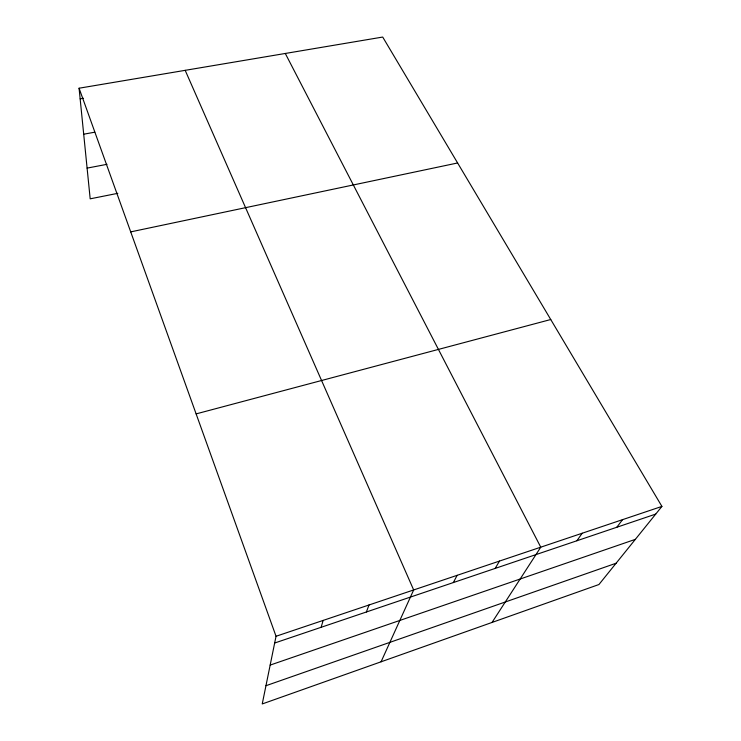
<?xml version="1.0" encoding="UTF-8"?>
<svg xmlns="http://www.w3.org/2000/svg" width="741" height="741" viewBox="0 0 741 741"><rect width="100%" height="100%" fill="white"/><g stroke="black" fill="none" stroke-linecap="round" stroke-linejoin="round"><path stroke-width="1.11" d="M79.083 88.216L276.041 636.269L262.24 703.95L598.932 584.529L661.917 506.409L382.708 37.05L79.083 88.216L90.18 198.829L117.828 193.318M321.131 627.294L323.159 620.412M366.378 611.983L369.018 604.971M381.069 661.806L413.663 589.947L185.185 70.339M453.353 582.556L457.141 575.322M495.173 568.403L499.49 561.067M492.033 622.449L540.763 547.182L285.294 53.463M576.896 540.754L582.194 533.233M616.808 527.249L622.57 519.645M265.963 685.712L616.114 563.225M270.169 665.085L635.352 539.355M274.661 643.021L655.729 514.087M276.041 636.269L661.917 506.409M196.124 413.895L550.748 319.519M130.712 231.887L457.623 162.974M87.095 168.114L107 164.317M83.696 134.204L94.792 132.185M80.148 98.849L83.492 98.275"/></g></svg>
